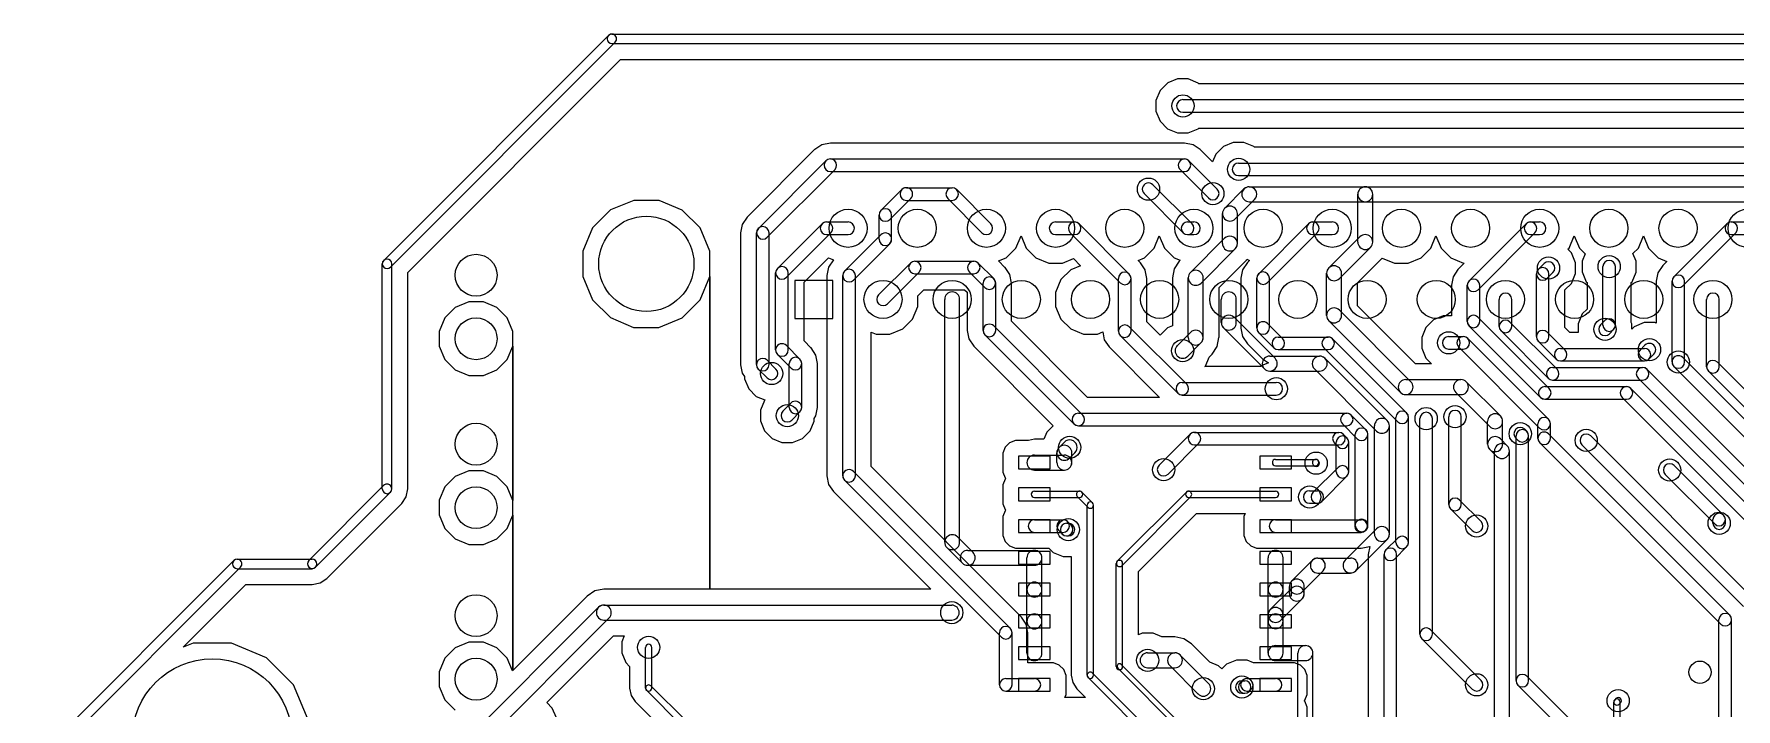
# Model space of a CAD drawing. Extents: x 34571 to 78815, y 19603 to 63847.
# Drawn here: x 34593 to 61416, y 53221 to 63847 of the extents above; entities that cross this region are included whole.
import ezdxf

# ---------------------------------------------------------------- set-up
doc = ezdxf.new("R2010")
doc.units = 0
doc.layers.add('BLACK', color=1, linetype='CONTINUOUS')

msp = doc.modelspace()

# ---------------------------------------------------------------- linework, layer by layer
at = {"layer": 'BLACK'}
for p, q in [((43700, 63847), (69684, 63847)), ((40104, 60283), (43646, 63825)), ((40210, 60177), (43752, 63719)), ((43700, 63697), (69684, 63697)), ((40482, 60095), (43834, 63447)), ((40482, 60095), (43834, 63447)), ((43834, 63447), (69550, 63447)), ((43834, 63447), (69550, 63447)), ((52460, 63077), (52340, 62957)), ((52460, 63077), (52340, 62957)), ((52616, 63141), (52460, 63077)), ((52616, 63141), (52460, 63077)), ((52785, 63141), (52616, 63141)), ((52785, 63141), (52616, 63141)), ((52941, 63076), (52785, 63141)), ((52941, 63076), (52785, 63141)), ((52952, 63065), (52941, 63076)), ((52952, 63065), (52941, 63076)), ((62519, 63065), (52952, 63065)), ((62519, 63065), (52952, 63065)), ((52340, 62957), (52275, 62801)), ((52340, 62957), (52275, 62801)), ((52275, 62801), (52275, 62632)), ((52275, 62801), (52275, 62632)), ((52700, 62815), (62518, 62815)), ((52275, 62632), (52339, 62476)), ((52275, 62632), (52339, 62476)), ((52700, 62617), (62518, 62617)), ((52339, 62476), (52459, 62356)), ((52339, 62476), (52459, 62356)), ((52459, 62356), (52615, 62291)), ((52459, 62356), (52615, 62291)), ((52615, 62291), (52784, 62291)), ((52615, 62291), (52784, 62291)), ((52784, 62291), (52940, 62355)), ((52784, 62291), (52940, 62355)), ((52940, 62355), (52952, 62367)), ((52940, 62355), (52952, 62367)), ((52952, 62367), (62374, 62367)), ((52952, 62367), (62374, 62367)), ((46895, 62027), (45831, 60963)), ((46895, 62027), (45831, 60963)), ((46897, 62029), (46895, 62027)), ((46897, 62029), (46895, 62027)), ((47010, 62104), (46897, 62029)), ((47010, 62104), (46897, 62029)), ((47144, 62131), (47010, 62104)), ((47144, 62131), (47010, 62104)), ((52725, 62131), (47144, 62131)), ((52725, 62131), (47144, 62131)), ((52859, 62104), (52725, 62131)), ((52859, 62104), (52725, 62131)), ((52972, 62029), (52859, 62104)), ((52972, 62029), (52859, 62104)), ((53165, 61836), (52972, 62029)), ((53165, 61836), (52972, 62029)), ((53337, 62078), (53217, 61958)), ((53337, 62078), (53217, 61958)), ((53493, 62142), (53337, 62078)), ((53493, 62142), (53337, 62078)), ((53662, 62142), (53493, 62142)), ((53662, 62142), (53493, 62142)), ((53818, 62077), (53662, 62142)), ((53818, 62077), (53662, 62142)), ((53829, 62066), (53818, 62077)), ((53829, 62066), (53818, 62077)), ((62675, 62066), (53829, 62066)), ((62675, 62066), (53829, 62066)), ((47073, 61851), (46009, 60787)), ((47213, 61711), (46149, 60647)), ((47144, 61881), (52724, 61881)), ((53101, 61266), (52655, 61712)), ((53241, 61406), (52795, 61852)), ((53217, 61958), (53165, 61836)), ((53217, 61958), (53165, 61836)), ((53577, 61816), (62985, 61816)), ((47144, 61683), (52724, 61683)), ((48341, 61427), (49063, 61427)), ((52843, 60859), (52227, 61475)), ((53577, 61618), (62985, 61618)), ((53746, 61443), (55574, 61443)), ((55574, 61443), (62924, 61443)), ((44045, 61229), (43677, 61077)), ((44045, 61229), (43677, 61077)), ((44443, 61229), (44045, 61229)), ((44443, 61229), (44045, 61229)), ((44810, 61076), (44443, 61229)), ((44810, 61076), (44443, 61229)), ((47940, 61068), (48270, 61398)), ((48080, 60928), (48410, 61258)), ((48341, 61229), (49063, 61229)), ((48994, 61258), (49532, 60720)), ((49134, 61398), (49672, 60860)), ((52703, 60719), (52087, 61335)), ((53358, 61104), (53662, 61408)), ((53524, 60938), (53828, 61242)), ((53746, 61207), (55574, 61207)), ((55456, 60573), (55456, 61325)), ((55574, 61207), (62924, 61207)), ((55692, 60573), (55692, 61325)), ((43677, 61077), (43396, 60796)), ((43677, 61077), (43396, 60796)), ((45091, 60795), (44810, 61076)), ((45091, 60795), (44810, 61076)), ((45831, 60963), (45756, 60850)), ((45831, 60963), (45756, 60850)), ((47911, 60617), (47911, 60997)), ((48109, 60617), (48109, 60997)), ((53323, 60550), (53323, 61020)), ((53559, 60550), (53559, 61020)), ((43396, 60796), (43243, 60429)), ((43396, 60796), (43243, 60429)), ((45243, 60427), (45091, 60795)), ((45243, 60427), (45091, 60795)), ((45756, 60850), (45729, 60716)), ((45756, 60850), (45729, 60716)), ((45729, 60716), (45729, 58641)), ((45729, 60716), (45729, 58641)), ((45979, 58642), (45979, 60716)), ((46177, 58642), (46177, 60716)), ((46310, 60157), (47012, 60859)), ((46450, 60017), (47152, 60719)), ((47083, 60888), (47423, 60888)), ((47083, 60690), (47423, 60690)), ((47368, 60114), (47940, 60686)), ((50068, 60478), (50148, 60671)), ((50068, 60478), (50148, 60671)), ((50148, 60671), (50228, 60478)), ((50148, 60671), (50228, 60478)), ((50693, 60888), (50993, 60888)), ((50693, 60690), (50993, 60690)), ((50923, 60719), (51713, 59929)), ((51063, 60859), (51853, 60069)), ((52248, 60478), (52328, 60671)), ((52248, 60478), (52328, 60671)), ((52328, 60671), (52408, 60478)), ((52328, 60671), (52408, 60478)), ((52773, 60888), (52873, 60888)), ((52773, 60690), (52873, 60690)), ((52818, 60093), (53357, 60632)), ((53894, 60074), (54678, 60858)), ((54034, 59934), (54818, 60718)), ((54749, 60888), (55053, 60888)), ((54749, 60690), (55053, 60690)), ((55490, 60656), (54999, 60165)), ((56608, 60478), (56688, 60671)), ((56608, 60478), (56688, 60671)), ((56688, 60671), (56768, 60478)), ((56688, 60671), (56768, 60478)), ((57211, 59962), (58107, 60858)), ((57351, 59822), (58247, 60718)), ((58178, 60888), (58322, 60888)), ((58178, 60690), (58322, 60690)), ((58788, 60478), (58868, 60671)), ((58788, 60478), (58868, 60671)), ((58868, 60671), (58948, 60478)), ((58868, 60671), (58948, 60478)), ((59878, 60478), (59958, 60671)), ((59878, 60478), (59958, 60671)), ((59958, 60671), (60038, 60478)), ((59958, 60671), (60038, 60478)), ((61272, 60859), (60438, 60025)), ((61412, 60719), (60578, 59885)), ((61343, 60888), (61593, 60888)), ((61343, 60690), (61593, 60690)), ((43243, 60429), (43243, 60031)), ((43243, 60429), (43243, 60031)), ((45243, 60029), (45243, 60427)), ((45243, 60029), (45243, 60427)), ((47508, 59974), (48080, 60546)), ((49914, 60324), (50068, 60478)), ((49914, 60324), (50068, 60478)), ((50228, 60478), (50382, 60324)), ((50228, 60478), (50382, 60324)), ((52094, 60324), (52248, 60478)), ((52094, 60324), (52248, 60478)), ((52408, 60478), (52562, 60324)), ((52408, 60478), (52562, 60324)), ((52985, 59926), (53524, 60465)), ((55657, 60489), (55166, 59998)), ((56454, 60324), (56608, 60478)), ((56454, 60324), (56608, 60478)), ((56768, 60478), (56922, 60324)), ((56768, 60478), (56922, 60324)), ((58768, 60458), (58788, 60478)), ((58768, 60458), (58788, 60478)), ((58823, 60403), (58768, 60458)), ((58823, 60403), (58768, 60458)), ((58887, 60247), (58823, 60403)), ((58887, 60247), (58823, 60403)), ((58948, 60478), (59040, 60386)), ((58948, 60478), (59040, 60386)), ((59040, 60386), (58993, 60270)), ((59040, 60386), (58993, 60270)), ((59792, 60393), (59878, 60478)), ((59792, 60393), (59878, 60478)), ((59843, 60269), (59792, 60393)), ((59843, 60269), (59792, 60393)), ((60038, 60478), (60192, 60324)), ((60038, 60478), (60192, 60324)), ((40082, 56685), (40082, 60229)), ((40232, 56685), (40232, 60229)), ((40482, 56685), (40482, 60095)), ((40482, 56685), (40482, 60095)), ((46281, 58874), (46281, 60086)), ((46479, 58874), (46479, 60086)), ((46729, 59941), (47112, 60324)), ((46729, 59941), (47112, 60324)), ((47116, 60178), (47089, 60044)), ((47116, 60178), (47089, 60044)), ((47112, 60324), (47191, 60292)), ((47112, 60324), (47191, 60292)), ((47191, 60291), (47116, 60178)), ((47191, 60291), (47116, 60178)), ((47191, 60292), (47191, 60291)), ((47191, 60292), (47191, 60291)), ((48404, 60240), (47904, 59740)), ((48544, 60100), (48044, 59600)), ((48475, 60270), (49403, 60270)), ((49579, 59856), (49335, 60100)), ((49719, 59996), (49475, 60240)), ((49794, 60275), (49914, 60324)), ((49794, 60275), (49914, 60324)), ((49894, 60174), (49794, 60275)), ((49894, 60174), (49794, 60275)), ((49897, 60172), (49894, 60174)), ((49897, 60172), (49894, 60174)), ((49972, 60059), (49897, 60172)), ((49972, 60059), (49897, 60172)), ((50382, 60324), (50584, 60240)), ((50382, 60324), (50584, 60240)), ((50584, 60240), (50802, 60240)), ((50584, 60240), (50802, 60240)), ((50932, 60134), (50778, 59980)), ((50932, 60134), (50778, 59980)), ((50802, 60240), (50975, 60313)), ((50802, 60240), (50975, 60313)), ((51088, 60200), (50932, 60134)), ((51088, 60200), (50932, 60134)), ((50975, 60313), (51088, 60200)), ((50975, 60313), (51088, 60200)), ((51993, 60283), (52094, 60324)), ((51993, 60283), (52094, 60324)), ((52030, 60246), (51993, 60283)), ((52030, 60246), (51993, 60283)), ((52105, 60133), (52030, 60246)), ((52105, 60133), (52030, 60246)), ((52105, 60132), (52105, 60133)), ((52105, 60132), (52105, 60133)), ((52132, 59999), (52105, 60132)), ((52132, 59999), (52105, 60132)), ((52561, 60150), (52533, 60009)), ((52561, 60150), (52533, 60009)), ((52641, 60269), (52561, 60150)), ((52641, 60269), (52561, 60150)), ((52562, 60324), (52656, 60285)), ((52562, 60324), (52656, 60285)), ((52656, 60285), (52641, 60269)), ((52656, 60285), (52641, 60269)), ((53269, 59857), (53701, 60288)), ((53269, 59857), (53701, 60288)), ((53641, 60137), (53614, 60003)), ((53641, 60137), (53614, 60003)), ((53716, 60250), (53641, 60137)), ((53716, 60250), (53641, 60137)), ((53701, 60289), (53709, 60301)), ((53701, 60289), (53709, 60301)), ((53701, 60288), (53701, 60289)), ((53701, 60288), (53701, 60289)), ((53709, 60301), (53749, 60284)), ((53709, 60301), (53749, 60284)), ((53749, 60284), (53716, 60250)), ((53749, 60284), (53716, 60250)), ((55450, 59929), (55834, 60312)), ((55450, 59929), (55834, 60312)), ((55834, 60313), (55839, 60321)), ((55834, 60313), (55839, 60321)), ((55834, 60312), (55834, 60313)), ((55834, 60312), (55834, 60313)), ((55839, 60321), (56034, 60240)), ((55839, 60321), (56034, 60240)), ((56034, 60240), (56252, 60240)), ((56034, 60240), (56252, 60240)), ((56252, 60240), (56454, 60324)), ((56252, 60240), (56454, 60324)), ((56922, 60324), (57124, 60240)), ((56922, 60324), (57124, 60240)), ((57033, 60138), (56958, 60025)), ((57033, 60138), (56958, 60025)), ((57135, 60240), (57033, 60138)), ((57135, 60240), (57033, 60138)), ((57124, 60240), (57135, 60240)), ((57124, 60240), (57135, 60240)), ((58392, 60233), (58300, 60141)), ((58532, 60093), (58440, 60001)), ((58887, 60078), (58887, 60247)), ((58887, 60078), (58887, 60247)), ((58993, 60270), (58993, 60101)), ((58993, 60270), (58993, 60101)), ((58993, 60101), (59057, 59945)), ((58993, 60101), (59057, 59945)), ((59319, 59265), (59319, 60185)), ((59517, 59265), (59517, 60185)), ((59778, 59944), (59843, 60100)), ((59778, 59944), (59843, 60100)), ((59843, 60100), (59843, 60269)), ((59843, 60100), (59843, 60269)), ((60186, 60088), (60159, 59954)), ((60186, 60088), (60159, 59954)), ((60261, 60201), (60186, 60088)), ((60261, 60201), (60186, 60088)), ((60192, 60324), (60327, 60268)), ((60192, 60324), (60327, 60268)), ((60327, 60268), (60261, 60201)), ((60327, 60268), (60261, 60201)), ((43243, 60031), (43395, 59663)), ((43243, 60031), (43395, 59663)), ((45090, 59662), (45243, 60029)), ((45090, 59662), (45243, 60029)), ((45243, 55106), (45243, 60029)), ((45243, 60029), (45243, 55106)), ((45243, 55106), (45243, 60029)), ((45243, 60029), (45243, 55106)), ((47183, 59969), (46583, 59969)), ((46583, 59969), (46583, 59369)), ((46729, 59018), (46729, 59941)), ((46729, 59018), (46729, 59941)), ((47089, 60044), (47089, 56891)), ((47089, 60044), (47089, 56891)), ((47183, 59369), (47183, 59969)), ((47339, 56892), (47339, 60044)), ((47537, 56892), (47537, 60044)), ((48475, 60072), (49403, 60072)), ((48522, 59725), (48619, 59822)), ((48522, 59725), (48619, 59822)), ((48619, 59822), (49259, 59822)), ((48619, 59822), (49259, 59822)), ((49259, 59822), (49301, 59781)), ((49259, 59822), (49301, 59781)), ((49551, 59181), (49551, 59925)), ((49749, 59181), (49749, 59925)), ((49999, 59926), (49972, 60059)), ((49999, 59926), (49972, 60059)), ((49999, 59925), (49998, 59926)), ((49998, 59926), (49999, 59926)), ((49999, 59925), (49998, 59926)), ((49998, 59926), (49999, 59926)), ((49999, 59326), (49999, 59925)), ((49999, 59326), (49999, 59925)), ((50778, 59980), (50694, 59778)), ((50778, 59980), (50694, 59778)), ((51684, 59169), (51684, 59999)), ((51882, 59169), (51882, 59999)), ((52132, 59314), (52132, 59999)), ((52132, 59314), (52132, 59999)), ((52533, 60009), (52533, 59254)), ((52533, 60009), (52533, 59254)), ((52783, 59067), (52783, 60009)), ((53019, 59067), (53019, 60009)), ((53269, 59067), (53269, 59857)), ((53269, 59067), (53269, 59857)), ((53614, 60003), (53614, 59218)), ((53614, 60003), (53614, 59218)), ((53864, 59219), (53864, 60003)), ((54062, 59219), (54062, 60003)), ((54964, 59417), (54964, 60081)), ((55200, 59417), (55200, 60081)), ((55450, 59570), (55450, 59929)), ((55450, 59570), (55450, 59929)), ((56958, 60025), (56931, 59891)), ((56958, 60025), (56931, 59891)), ((56931, 59891), (56931, 59411)), ((56931, 59891), (56931, 59411)), ((57181, 59321), (57181, 59891)), ((57379, 59321), (57379, 59891)), ((58271, 59083), (58271, 60071)), ((58469, 59083), (58469, 60071)), ((58719, 59819), (58822, 59922)), ((58719, 59819), (58822, 59922)), ((58719, 59227), (58719, 59819)), ((58719, 59227), (58719, 59819)), ((58822, 59922), (58887, 60078)), ((58822, 59922), (58887, 60078)), ((59057, 59945), (59069, 59933)), ((59057, 59945), (59069, 59933)), ((59069, 59933), (59069, 59517)), ((59069, 59933), (59069, 59517)), ((59767, 59933), (59778, 59944)), ((59767, 59933), (59778, 59944)), ((59767, 59308), (59767, 59933)), ((59767, 59308), (59767, 59933)), ((60159, 59954), (60159, 59295)), ((60159, 59954), (60159, 59295)), ((60409, 58684), (60409, 59954)), ((60607, 58684), (60607, 59954)), ((41445, 59630), (41232, 59542)), ((41445, 59630), (41232, 59542)), ((41676, 59630), (41445, 59630)), ((41676, 59630), (41445, 59630)), ((41889, 59541), (41676, 59630)), ((41889, 59541), (41676, 59630)), ((43395, 59663), (43676, 59382)), ((43395, 59663), (43676, 59382)), ((44809, 59381), (45090, 59662)), ((44809, 59381), (45090, 59662)), ((48438, 59358), (48522, 59560)), ((48438, 59358), (48522, 59560)), ((48522, 59560), (48522, 59725)), ((48522, 59560), (48522, 59725)), ((48945, 55847), (48945, 59669)), ((49181, 55847), (49181, 59669)), ((49301, 59781), (49301, 59181)), ((49301, 59781), (49301, 59181)), ((50694, 59778), (50694, 59560)), ((50694, 59778), (50694, 59560)), ((50694, 59560), (50778, 59358)), ((50694, 59560), (50778, 59358)), ((53305, 59305), (53305, 59669)), ((53541, 59305), (53541, 59669)), ((56363, 58656), (55450, 59570)), ((56363, 58656), (55450, 59570)), ((57684, 59243), (57684, 59669)), ((57882, 59243), (57882, 59669)), ((60954, 58609), (60954, 59669)), ((61152, 58609), (61152, 59669)), ((41069, 59379), (40980, 59166)), ((41069, 59379), (40980, 59166)), ((41232, 59542), (41069, 59379)), ((41232, 59542), (41069, 59379)), ((42052, 59378), (41889, 59541)), ((42052, 59378), (41889, 59541)), ((42140, 59165), (42052, 59378)), ((42140, 59165), (42052, 59378)), ((43676, 59382), (44043, 59229)), ((43676, 59382), (44043, 59229)), ((44441, 59229), (44809, 59381)), ((44441, 59229), (44809, 59381)), ((46583, 59369), (47183, 59369)), ((48284, 59204), (48438, 59358)), ((48284, 59204), (48438, 59358)), ((51198, 58127), (49999, 59326)), ((51198, 58127), (49999, 59326)), ((50778, 59358), (50932, 59204)), ((50778, 59358), (50932, 59204)), ((52339, 59107), (52132, 59314)), ((52339, 59107), (52132, 59314)), ((54152, 58742), (53507, 59387)), ((54273, 59049), (54034, 59288)), ((54998, 59334), (56127, 58205)), ((55165, 59501), (56294, 58372)), ((56648, 59347), (56528, 59227)), ((56648, 59347), (56528, 59227)), ((56804, 59411), (56648, 59347)), ((56804, 59411), (56648, 59347)), ((56931, 59411), (56804, 59411)), ((56931, 59411), (56804, 59411)), ((58472, 58268), (57350, 59390)), ((57853, 59313), (58597, 58569)), ((58992, 59440), (58927, 59284)), ((58992, 59440), (58927, 59284)), ((58927, 59284), (58927, 59148)), ((58927, 59284), (58927, 59148)), ((59069, 59517), (58992, 59440)), ((59069, 59517), (58992, 59440)), ((59348, 59335), (59282, 59269)), ((59777, 59283), (59767, 59308)), ((59777, 59283), (59767, 59308)), ((59777, 59203), (59777, 59283)), ((59777, 59203), (59777, 59283)), ((59969, 59303), (59813, 59239)), ((59969, 59303), (59813, 59239)), ((60138, 59303), (59969, 59303)), ((60138, 59303), (59969, 59303)), ((60159, 59295), (60138, 59303)), ((60159, 59295), (60138, 59303)), ((40980, 59166), (40980, 58935)), ((40980, 59166), (40980, 58935)), ((42140, 58934), (42140, 59165)), ((42140, 58934), (42140, 59165)), ((44043, 59229), (44441, 59229)), ((44043, 59229), (44441, 59229)), ((46838, 58908), (46729, 59018)), ((46838, 58908), (46729, 59018)), ((47787, 57036), (47787, 59153)), ((47787, 59153), (47864, 59120)), ((47787, 57036), (47787, 59153)), ((47787, 59153), (47864, 59120)), ((47864, 59120), (48082, 59120)), ((47864, 59120), (48082, 59120)), ((48082, 59120), (48284, 59204)), ((48082, 59120), (48284, 59204)), ((49301, 59181), (49328, 59047)), ((49301, 59181), (49328, 59047)), ((49328, 59047), (49403, 58934)), ((49328, 59047), (49403, 58934)), ((50982, 57709), (49580, 59111)), ((51122, 57849), (49720, 59251)), ((50932, 59204), (51134, 59120)), ((50932, 59204), (51134, 59120)), ((51134, 59120), (51352, 59120)), ((51134, 59120), (51352, 59120)), ((51352, 59120), (51436, 59156)), ((51352, 59120), (51436, 59156)), ((51436, 59156), (51461, 59035)), ((51436, 59156), (51461, 59035)), ((51461, 59035), (51536, 58922)), ((51461, 59035), (51536, 58922)), ((51713, 59099), (52619, 58193)), ((51853, 59239), (52759, 58333)), ((52455, 59222), (52339, 59107)), ((52455, 59222), (52339, 59107)), ((52533, 59254), (52455, 59222)), ((52533, 59254), (52455, 59222)), ((52612, 58945), (52817, 59150)), ((53241, 58926), (53268, 59067)), ((53241, 58926), (53268, 59067)), ((53268, 59067), (53269, 59067)), ((53268, 59067), (53269, 59067)), ((53985, 58575), (53340, 59220)), ((53614, 59218), (53641, 59084)), ((53614, 59218), (53641, 59084)), ((53641, 59084), (53716, 58971)), ((53641, 59084), (53716, 58971)), ((54132, 58908), (53893, 59147)), ((54203, 59077), (54989, 59077)), ((56225, 57882), (55059, 59048)), ((56528, 59227), (56463, 59071)), ((56528, 59227), (56463, 59071)), ((56463, 59071), (56463, 58902)), ((56463, 59071), (56463, 58902)), ((56888, 59085), (57118, 59085)), ((58462, 57782), (57188, 59056)), ((58332, 58128), (57210, 59250)), ((57713, 59173), (58457, 58429)), ((58300, 59012), (58582, 58730)), ((58440, 59152), (58722, 58870)), ((58798, 59148), (58719, 59227)), ((58798, 59148), (58719, 59227)), ((58927, 59148), (58798, 59148)), ((58927, 59148), (58798, 59148)), ((59488, 59195), (59422, 59129)), ((59813, 59239), (59777, 59203)), ((59813, 59239), (59777, 59203)), ((40980, 58935), (41068, 58722)), ((40980, 58935), (41068, 58722)), ((42051, 58721), (42140, 58934)), ((42051, 58721), (42140, 58934)), ((42140, 56505), (42140, 58934)), ((42140, 58934), (42140, 56505)), ((42140, 56505), (42140, 58934)), ((42140, 58934), (42140, 56505)), ((46524, 58589), (46310, 58803)), ((46664, 58729), (46450, 58943)), ((46841, 58906), (46838, 58908)), ((46841, 58906), (46838, 58908)), ((46916, 58793), (46841, 58906)), ((46916, 58793), (46841, 58906)), ((46916, 58792), (46916, 58793)), ((46916, 58792), (46916, 58793)), ((46943, 58659), (46916, 58792)), ((46943, 58659), (46916, 58792)), ((49403, 58934), (50656, 57681)), ((49403, 58934), (50656, 57681)), ((51536, 58922), (52331, 58127)), ((51536, 58922), (52331, 58127)), ((52779, 58778), (52984, 58983)), ((53055, 58620), (53112, 58759)), ((53055, 58620), (53112, 58759)), ((53112, 58759), (53161, 58807)), ((53112, 58759), (53161, 58807)), ((53161, 58807), (53241, 58926)), ((53161, 58807), (53241, 58926)), ((53716, 58971), (53954, 58734)), ((53716, 58971), (53954, 58734)), ((54069, 58776), (54855, 58776)), ((54203, 58879), (54989, 58879)), ((56085, 57742), (54919, 58908)), ((56463, 58902), (56527, 58746)), ((56463, 58902), (56527, 58746)), ((56527, 58746), (56617, 58656)), ((56527, 58746), (56617, 58656)), ((56888, 58887), (57118, 58887)), ((58322, 57642), (57048, 58916)), ((58653, 58898), (59973, 58898)), ((59904, 58870), (59982, 58948)), ((60044, 58730), (60122, 58808)), ((64750, 54581), (60578, 58753)), ((41068, 58722), (41231, 58559)), ((41068, 58722), (41231, 58559)), ((41231, 58559), (41444, 58470)), ((41231, 58559), (41444, 58470)), ((41675, 58470), (41888, 58558)), ((41675, 58470), (41888, 58558)), ((41888, 58558), (42051, 58721)), ((41888, 58558), (42051, 58721)), ((45729, 58641), (45756, 58507)), ((45729, 58641), (45756, 58507)), ((45756, 58507), (45792, 58453)), ((45756, 58507), (45792, 58453)), ((46008, 58571), (46146, 58433)), ((46148, 58711), (46286, 58573)), ((46495, 57969), (46495, 58659)), ((46693, 57969), (46693, 58659)), ((46943, 57968), (46943, 58659)), ((46943, 57968), (46943, 58659)), ((53046, 58611), (53055, 58620)), ((53046, 58611), (53055, 58620)), ((53921, 58611), (53046, 58611)), ((53921, 58611), (53046, 58611)), ((53933, 58623), (53921, 58611)), ((53933, 58623), (53921, 58611)), ((54047, 58671), (53933, 58623)), ((54047, 58671), (53933, 58623)), ((53954, 58734), (53956, 58731)), ((53954, 58734), (53956, 58731)), ((53956, 58731), (54047, 58671)), ((53956, 58731), (54047, 58671)), ((54069, 58540), (54855, 58540)), ((55752, 57595), (54773, 58574)), ((55919, 57762), (54940, 58741)), ((56617, 58656), (56363, 58656)), ((56617, 58656), (56363, 58656)), ((58528, 58597), (59944, 58597)), ((58653, 58700), (59973, 58700)), ((60014, 58568), (64152, 54430)), ((64610, 54441), (60438, 58613)), ((60983, 58539), (66083, 53439)), ((61123, 58679), (66223, 53579)), ((41444, 58470), (41675, 58470)), ((41444, 58470), (41675, 58470)), ((45792, 58453), (45792, 58418)), ((45792, 58453), (45792, 58418)), ((45792, 58418), (45856, 58262)), ((45792, 58418), (45856, 58262)), ((45856, 58262), (45976, 58142)), ((45856, 58262), (45976, 58142)), ((52690, 58361), (54172, 58361)), ((56211, 58406), (57081, 58406)), ((57166, 58371), (57703, 57834)), ((58403, 58296), (59691, 58296)), ((58528, 58399), (59944, 58399)), ((63793, 54235), (59761, 58267)), ((59874, 58428), (64012, 54290)), ((45976, 58142), (46110, 58086)), ((45976, 58142), (46110, 58086)), ((46105, 58080), (46040, 57924)), ((46105, 58080), (46040, 57924)), ((46110, 58086), (46105, 58080)), ((46110, 58086), (46105, 58080)), ((46395, 57910), (46523, 58038)), ((46916, 57835), (46943, 57968)), ((46916, 57835), (46943, 57968)), ((52331, 58127), (51198, 58127)), ((52331, 58127), (51198, 58127)), ((52690, 58163), (54172, 58163)), ((56211, 58170), (57081, 58170)), ((56999, 58204), (57536, 57667)), ((58403, 58098), (59691, 58098)), ((63653, 54095), (59621, 58127)), ((46040, 57924), (46040, 57755)), ((46040, 57924), (46040, 57755)), ((46040, 57755), (46104, 57599)), ((46040, 57755), (46104, 57599)), ((46535, 57770), (46663, 57898)), ((46825, 57598), (46890, 57754)), ((46825, 57598), (46890, 57754)), ((46890, 57796), (46916, 57834)), ((46890, 57796), (46916, 57834)), ((46890, 57795), (46890, 57796)), ((46890, 57795), (46890, 57796)), ((46890, 57754), (46890, 57795)), ((46890, 57754), (46890, 57795)), ((46916, 57834), (46916, 57835)), ((46916, 57834), (46916, 57835)), ((50656, 57681), (50556, 57580)), ((50656, 57681), (50556, 57580)), ((51053, 57877), (55283, 57877)), ((51053, 57679), (55283, 57679)), ((55445, 57476), (55213, 57708)), ((55585, 57616), (55353, 57848)), ((55718, 55976), (55718, 57678)), ((55954, 55976), (55954, 57678)), ((56057, 55843), (56057, 57811)), ((56255, 55843), (56255, 57811)), ((56435, 54397), (56435, 57793)), ((56633, 54397), (56633, 57793)), ((56889, 56440), (56889, 57822)), ((57087, 56440), (57087, 57822)), ((57502, 57390), (57502, 57750)), ((57738, 57390), (57738, 57750)), ((58294, 57481), (58294, 57711)), ((58492, 57481), (58492, 57711)), ((46104, 57599), (46224, 57479)), ((46104, 57599), (46224, 57479)), ((46224, 57479), (46380, 57414)), ((46224, 57479), (46380, 57414)), ((46380, 57414), (46549, 57414)), ((46380, 57414), (46549, 57414)), ((46549, 57414), (46705, 57478)), ((46549, 57414), (46705, 57478)), ((46705, 57478), (46825, 57598)), ((46705, 57478), (46825, 57598)), ((49969, 57411), (49899, 57341)), ((49969, 57411), (49899, 57341)), ((50061, 57449), (49969, 57411)), ((50061, 57449), (49969, 57411)), ((50264, 57449), (50061, 57449)), ((50264, 57449), (50061, 57449)), ((50360, 57468), (50264, 57449)), ((50360, 57468), (50264, 57449)), ((50509, 57468), (50360, 57468)), ((50509, 57468), (50360, 57468)), ((50556, 57580), (50509, 57468)), ((50556, 57580), (50509, 57468)), ((50747, 57338), (50832, 57423)), ((52325, 57059), (52813, 57547)), ((52465, 56919), (52953, 57407)), ((52884, 57576), (55158, 57576)), ((55088, 57407), (55144, 57351)), ((55116, 56954), (55116, 57420)), ((55228, 57547), (55284, 57491)), ((55314, 56954), (55314, 57420)), ((55417, 56109), (55417, 57545)), ((55615, 56109), (55615, 57545)), ((57704, 57473), (57811, 57366)), ((57946, 57484), (57978, 57452)), ((57950, 53667), (57950, 57521)), ((58086, 57624), (58118, 57592)), ((58148, 53667), (58148, 57521)), ((61177, 54557), (58323, 57411)), ((61317, 54697), (58463, 57551)), ((59127, 57520), (61674, 54973)), ((49899, 57341), (49861, 57250)), ((49899, 57341), (49861, 57250)), ((49861, 57250), (49861, 57151)), ((49861, 57250), (49861, 57151)), ((49861, 57151), (49861, 56951)), ((49861, 57151), (49861, 56951)), ((50610, 57200), (50110, 57200)), ((50110, 57200), (50110, 57000)), ((50360, 57218), (50830, 57218)), ((50610, 57000), (50610, 57200)), ((50713, 57100), (50713, 57254)), ((50914, 57171), (50999, 57256)), ((50949, 57100), (50949, 57254)), ((52884, 57378), (55158, 57378)), ((54410, 57200), (53910, 57200)), ((53910, 57200), (53910, 57000)), ((54160, 57150), (54790, 57150)), ((54410, 57000), (54410, 57200)), ((54835, 57125), (54825, 57135)), ((57537, 57306), (57644, 57199)), ((57610, 53028), (57610, 57282)), ((57846, 53028), (57846, 57282)), ((58986, 57379), (61533, 54832)), ((41232, 56882), (41069, 56719)), ((41232, 56882), (41069, 56719)), ((41445, 56970), (41232, 56882)), ((41445, 56970), (41232, 56882)), ((41676, 56970), (41445, 56970)), ((41676, 56970), (41445, 56970)), ((41889, 56881), (41676, 56970)), ((41889, 56881), (41676, 56970)), ((42052, 56718), (41889, 56881)), ((42052, 56718), (41889, 56881)), ((47089, 56891), (47116, 56757)), ((47089, 56891), (47116, 56757)), ((49978, 54491), (47508, 56961)), ((50155, 54668), (47787, 57036)), ((50155, 54668), (47787, 57036)), ((49861, 56951), (49899, 56859)), ((49861, 56951), (49899, 56859)), ((50110, 57000), (50610, 57000)), ((50360, 56982), (50830, 56982)), ((53910, 57000), (54410, 57000)), ((54160, 57050), (54790, 57050)), ((55145, 57024), (54749, 56628)), ((54765, 57055), (54755, 57065)), ((55285, 56884), (54889, 56488)), ((60301, 56913), (61081, 56133)), ((60441, 57053), (61221, 56273)), ((38923, 55558), (40103, 56738)), ((39029, 55452), (40209, 56632)), ((40457, 56561), (40482, 56685)), ((40457, 56561), (40482, 56685)), ((41069, 56719), (40980, 56506)), ((41069, 56719), (40980, 56506)), ((42140, 56505), (42052, 56718)), ((42140, 56505), (42052, 56718)), ((47116, 56757), (47191, 56644)), ((47116, 56757), (47191, 56644)), ((47191, 56644), (48729, 55106)), ((47191, 56644), (48729, 55106)), ((49838, 54351), (47368, 56821)), ((49899, 56841), (49861, 56750)), ((49899, 56841), (49861, 56750)), ((49861, 56750), (49861, 56651)), ((49861, 56750), (49861, 56651)), ((49861, 56651), (49861, 56451)), ((49861, 56651), (49861, 56451)), ((49899, 56859), (49908, 56850)), ((49899, 56859), (49908, 56850)), ((49908, 56850), (49899, 56841)), ((49908, 56850), (49899, 56841)), ((50610, 56700), (50110, 56700)), ((50110, 56700), (50110, 56500)), ((50360, 56650), (51070, 56650)), ((50610, 56500), (50610, 56700)), ((51275, 56466), (51106, 56635)), ((51665, 55546), (52754, 56635)), ((52790, 56650), (54160, 56650)), ((54410, 56700), (53910, 56700)), ((53910, 56700), (53910, 56500)), ((54410, 56500), (54410, 56700)), ((54697, 56657), (54819, 56657)), ((39206, 55274), (40387, 56455)), ((39206, 55274), (40387, 56455)), ((40387, 56455), (40457, 56560)), ((40387, 56455), (40457, 56560)), ((40457, 56560), (40457, 56561)), ((40457, 56560), (40457, 56561)), ((40980, 56506), (40980, 56275)), ((40980, 56506), (40980, 56275)), ((42140, 56274), (42140, 56505)), ((42140, 56274), (42140, 56505)), ((49861, 56451), (49899, 56359)), ((49861, 56451), (49899, 56359)), ((49899, 56341), (49861, 56250)), ((49899, 56341), (49861, 56250)), ((49899, 56359), (49908, 56350)), ((49899, 56359), (49908, 56350)), ((49908, 56350), (49899, 56341)), ((49908, 56350), (49899, 56341)), ((50110, 56500), (50610, 56500)), ((50360, 56550), (51070, 56550)), ((51204, 56395), (51035, 56564)), ((51190, 53750), (51190, 56430)), ((51290, 53750), (51290, 56430)), ((51736, 55475), (52825, 56564)), ((52790, 56550), (54160, 56550)), ((53910, 56500), (54410, 56500)), ((54697, 56459), (54819, 56459)), ((56918, 56370), (57258, 56030)), ((57058, 56510), (57398, 56170)), ((40980, 56275), (41068, 56062)), ((40980, 56275), (41068, 56062)), ((41068, 56062), (41231, 55899)), ((41068, 56062), (41231, 55899)), ((41888, 55898), (42051, 56061)), ((41888, 55898), (42051, 56061)), ((42051, 56061), (42140, 56274)), ((42051, 56061), (42140, 56274)), ((42140, 53825), (42140, 56274)), ((42140, 56274), (42140, 53825)), ((42140, 53825), (42140, 56274)), ((42140, 56274), (42140, 53825)), ((49861, 56250), (49861, 56151)), ((49861, 56250), (49861, 56151)), ((49861, 56151), (49861, 55951)), ((49861, 56151), (49861, 55951)), ((50610, 56200), (50110, 56200)), ((50110, 56200), (50110, 56000)), ((50360, 56199), (50812, 56199)), ((50610, 56000), (50610, 56200)), ((50867, 56144), (50895, 56144)), ((50936, 56116), (50882, 56170)), ((52000, 55386), (52914, 56300)), ((52000, 55386), (52914, 56300)), ((52914, 56300), (53681, 56300)), ((52914, 56300), (53681, 56300)), ((53681, 56300), (53661, 56250)), ((53681, 56300), (53661, 56250)), ((53661, 56250), (53661, 56151)), ((53661, 56250), (53661, 56151)), ((53661, 56151), (53661, 55951)), ((53661, 56151), (53661, 55951)), ((54410, 56200), (53910, 56200)), ((53910, 56200), (53910, 56000)), ((54160, 56199), (55508, 56199)), ((54410, 56000), (54410, 56200)), ((55438, 56170), (55446, 56178)), ((61053, 56146), (61053, 56202)), ((61251, 56146), (61251, 56202)), ((41231, 55899), (41444, 55810)), ((41231, 55899), (41444, 55810)), ((41444, 55810), (41675, 55810)), ((41444, 55810), (41675, 55810)), ((41675, 55810), (41888, 55898)), ((41675, 55810), (41888, 55898)), ((49147, 55929), (49392, 55684)), ((49861, 55951), (49899, 55859)), ((49861, 55951), (49899, 55859)), ((49899, 55859), (49969, 55789)), ((49899, 55859), (49969, 55789)), ((50110, 56000), (50610, 56000)), ((50360, 56001), (50812, 56001)), ((50796, 55976), (50742, 56030)), ((50867, 55946), (50895, 55946)), ((53661, 55951), (53699, 55859)), ((53661, 55951), (53699, 55859)), ((53699, 55859), (53769, 55789)), ((53699, 55859), (53769, 55789)), ((53910, 56000), (54410, 56000)), ((54160, 56001), (55508, 56001)), ((55257, 55563), (55752, 56058)), ((55424, 55396), (55919, 55891)), ((55578, 56030), (55586, 56038)), ((55899, 55725), (56085, 55911)), ((34593, 52409), (37741, 55557)), ((37795, 55579), (38975, 55579)), ((48980, 55762), (49225, 55517)), ((49309, 55718), (50359, 55718)), ((49969, 55789), (50060, 55751)), ((49969, 55789), (50060, 55751)), ((50060, 55751), (50159, 55751)), ((50060, 55751), (50159, 55751)), ((50610, 55700), (50110, 55700)), ((50110, 55700), (50110, 55500)), ((50159, 55751), (50360, 55751)), ((50159, 55751), (50360, 55751)), ((50242, 55100), (50242, 55600)), ((50360, 55751), (50588, 55751)), ((50360, 55751), (50588, 55751)), ((50478, 55100), (50478, 55600)), ((50588, 55751), (50654, 55685)), ((50588, 55751), (50654, 55685)), ((50610, 55500), (50610, 55700)), ((50654, 55685), (50810, 55620)), ((50654, 55685), (50810, 55620)), ((50810, 55620), (50940, 55620)), ((50810, 55620), (50940, 55620)), ((50940, 55620), (50940, 53750)), ((50940, 55620), (50940, 53750)), ((53769, 55789), (53860, 55751)), ((53769, 55789), (53860, 55751)), ((53860, 55751), (53959, 55751)), ((53860, 55751), (53959, 55751)), ((54410, 55700), (53910, 55700)), ((53910, 55700), (53910, 55500)), ((53959, 55751), (54160, 55751)), ((53959, 55751), (54160, 55751)), ((54042, 55100), (54042, 55600)), ((54160, 55751), (54459, 55751)), ((54160, 55751), (54459, 55751)), ((54278, 55100), (54278, 55600)), ((54410, 55500), (54410, 55700)), ((54412, 55231), (54743, 55562)), ((54459, 55751), (55508, 55751)), ((54459, 55751), (55508, 55751)), ((54827, 55597), (55339, 55597)), ((55508, 55751), (55641, 55778)), ((55508, 55751), (55641, 55778)), ((55644, 55780), (55619, 55654)), ((55644, 55780), (55619, 55654)), ((55619, 55654), (55619, 51960)), ((55619, 55654), (55619, 51960)), ((55641, 55778), (55642, 55778)), ((55641, 55778), (55642, 55778)), ((55642, 55778), (55644, 55780)), ((55642, 55778), (55644, 55780)), ((55869, 51960), (55869, 55654)), ((56039, 55585), (56225, 55771)), ((56067, 51960), (56067, 55654)), ((34699, 52303), (37847, 55451)), ((37795, 55429), (38975, 55429)), ((39100, 55204), (39206, 55274)), ((39100, 55204), (39206, 55274)), ((49309, 55482), (50359, 55482)), ((50110, 55500), (50610, 55500)), ((51650, 53890), (51650, 55510)), ((51750, 53890), (51750, 55510)), ((52000, 54388), (52000, 55386)), ((52000, 54388), (52000, 55386)), ((53910, 55500), (54410, 55500)), ((54579, 55064), (54910, 55395)), ((54827, 55361), (55339, 55361)), ((36944, 54194), (37930, 55179)), ((36944, 54194), (37930, 55179)), ((37930, 55179), (38976, 55179)), ((37930, 55179), (38976, 55179)), ((38976, 55179), (39100, 55204)), ((38976, 55179), (39100, 55204)), ((43313, 54998), (42140, 53825)), ((43313, 54998), (42140, 53825)), ((43433, 55078), (43313, 54998)), ((43433, 55078), (43313, 54998)), ((43574, 55106), (43433, 55078)), ((43574, 55106), (43433, 55078)), ((45243, 55106), (43574, 55106)), ((45243, 55106), (43574, 55106)), ((48729, 55106), (45243, 55106)), ((48729, 55106), (45243, 55106)), ((50610, 55200), (50110, 55200)), ((50110, 55200), (50110, 55000)), ((50110, 55000), (50610, 55000)), ((50242, 54600), (50242, 55100)), ((50478, 54600), (50478, 55100)), ((50610, 55000), (50610, 55200)), ((54410, 55200), (53910, 55200)), ((53910, 55200), (53910, 55000)), ((53910, 55000), (54410, 55000)), ((54042, 54702), (54042, 55100)), ((54077, 54786), (54410, 55119)), ((54278, 54702), (54278, 55100)), ((54377, 55037), (54377, 55147)), ((54410, 55000), (54410, 55200)), ((54613, 55037), (54613, 55147)), ((43490, 54822), (39749, 51081)), ((43574, 54856), (49056, 54856)), ((54244, 54619), (54577, 54952)), ((43657, 54655), (39916, 50914)), ((43574, 54620), (49056, 54620)), ((50610, 54700), (50110, 54700)), ((50110, 54700), (50110, 54500)), ((50110, 54500), (50610, 54500)), ((50230, 54555), (50155, 54668)), ((50230, 54555), (50155, 54668)), ((50230, 54554), (50230, 54555)), ((50230, 54554), (50230, 54555)), ((50257, 54421), (50230, 54554)), ((50257, 54421), (50230, 54554)), ((50242, 54100), (50242, 54600)), ((50478, 54100), (50478, 54600)), ((50610, 54500), (50610, 54700)), ((54410, 54700), (53910, 54700)), ((53910, 54700), (53910, 54500)), ((53910, 54500), (54410, 54500)), ((54042, 54601), (54042, 54701)), ((54042, 54100), (54042, 54600)), ((54278, 54601), (54278, 54701)), ((54278, 54100), (54278, 54600)), ((54410, 54500), (54410, 54700)), ((57400, 53671), (56604, 54467)), ((61148, 52535), (61148, 54627)), ((61346, 52535), (61346, 54627)), ((37103, 54259), (36944, 54194)), ((37103, 54259), (36944, 54194)), ((37704, 54258), (37103, 54259)), ((37704, 54258), (37103, 54259)), ((38258, 54028), (37704, 54258)), ((38258, 54028), (37704, 54258)), ((41445, 54270), (41232, 54182)), ((41445, 54270), (41232, 54182)), ((41676, 54270), (41445, 54270)), ((41676, 54270), (41445, 54270)), ((41889, 54181), (41676, 54270)), ((41889, 54181), (41676, 54270)), ((42676, 53320), (43726, 54370)), ((42676, 53320), (43726, 54370)), ((43726, 54370), (43894, 54370)), ((43726, 54370), (43894, 54370)), ((43894, 54370), (43855, 54275)), ((43894, 54370), (43855, 54275)), ((43855, 54275), (43855, 54106)), ((43855, 54275), (43855, 54106)), ((44230, 53550), (44230, 54190)), ((44330, 53550), (44330, 54190)), ((49809, 53601), (49809, 54421)), ((50007, 53601), (50007, 54421)), ((50610, 54200), (50110, 54200)), ((50110, 54200), (50110, 54000)), ((50257, 53949), (50257, 54421)), ((50257, 53949), (50257, 54421)), ((50610, 54000), (50610, 54200)), ((52060, 54412), (52000, 54388)), ((52060, 54412), (52000, 54388)), ((52229, 54412), (52060, 54412)), ((52229, 54412), (52060, 54412)), ((52365, 54355), (52229, 54412)), ((52365, 54355), (52229, 54412)), ((52574, 54355), (52365, 54355)), ((52574, 54355), (52365, 54355)), ((52715, 54327), (52574, 54355)), ((52715, 54327), (52574, 54355)), ((52834, 54247), (52715, 54327)), ((52834, 54247), (52715, 54327)), ((53125, 53957), (52834, 54247)), ((53125, 53957), (52834, 54247)), ((54410, 54200), (53910, 54200)), ((53910, 54200), (53910, 54000)), ((54160, 54218), (54630, 54218)), ((54410, 54000), (54410, 54200)), ((57260, 53531), (56464, 54327)), ((38683, 53603), (38258, 54028)), ((38683, 53603), (38258, 54028)), ((41069, 54019), (40980, 53806)), ((41069, 54019), (40980, 53806)), ((41232, 54182), (41069, 54019)), ((41232, 54182), (41069, 54019)), ((42052, 54018), (41889, 54181)), ((42052, 54018), (41889, 54181)), ((42134, 53819), (42052, 54018)), ((42134, 53819), (42052, 54018)), ((43855, 54106), (43919, 53950)), ((43855, 54106), (43919, 53950)), ((43919, 53950), (43980, 53889)), ((43919, 53950), (43980, 53889)), ((50110, 54000), (50610, 54000)), ((50360, 53949), (50257, 53949)), ((50360, 53949), (50257, 53949)), ((50561, 53949), (50360, 53949)), ((50561, 53949), (50360, 53949)), ((50660, 53949), (50561, 53949)), ((50660, 53949), (50561, 53949)), ((50751, 53911), (50660, 53949)), ((50751, 53911), (50660, 53949)), ((52702, 52944), (51728, 53918)), ((52144, 54105), (52574, 54105)), ((53105, 53623), (52658, 54070)), ((53263, 53899), (53125, 53957)), ((53263, 53899), (53125, 53957)), ((53389, 53927), (53312, 53850)), ((53389, 53927), (53312, 53850)), ((53545, 53991), (53389, 53927)), ((53545, 53991), (53389, 53927)), ((53714, 53991), (53545, 53991)), ((53714, 53991), (53545, 53991)), ((53814, 53949), (53714, 53991)), ((53814, 53949), (53714, 53991)), ((53861, 53949), (53814, 53949)), ((53861, 53949), (53814, 53949)), ((54160, 53949), (53861, 53949)), ((54160, 53949), (53861, 53949)), ((53910, 54000), (54410, 54000)), ((54160, 53982), (54630, 53982)), ((54361, 53949), (54160, 53949)), ((54361, 53949), (54160, 53949)), ((54460, 53949), (54361, 53949)), ((54460, 53949), (54361, 53949)), ((54551, 53911), (54460, 53949)), ((54551, 53911), (54460, 53949)), ((54513, 52204), (54513, 54100)), ((54749, 52204), (54749, 54100)), ((40980, 53806), (40980, 53575)), ((40980, 53806), (40980, 53575)), ((42140, 53825), (42134, 53819)), ((42140, 53825), (42134, 53819)), ((43980, 53889), (43980, 53550)), ((43980, 53889), (43980, 53550)), ((49908, 53699), (50360, 53699)), ((50610, 53700), (50110, 53700)), ((50110, 53700), (50110, 53500)), ((50610, 53500), (50610, 53700)), ((50821, 53841), (50751, 53911)), ((50821, 53841), (50751, 53911)), ((50859, 53749), (50821, 53841)), ((50859, 53749), (50821, 53841)), ((50859, 53549), (50859, 53749)), ((50859, 53549), (50859, 53749)), ((50940, 53750), (50963, 53635)), ((50940, 53750), (50963, 53635)), ((52424, 52495), (51205, 53714)), ((52495, 52566), (51276, 53785)), ((52646, 52888), (51672, 53862)), ((52144, 53869), (52574, 53869)), ((52938, 53456), (52491, 53903)), ((53312, 53850), (53263, 53899)), ((53312, 53850), (53263, 53899)), ((53604, 53636), (53638, 53670)), ((53629, 53665), (53673, 53665)), ((53708, 53699), (54160, 53699)), ((54410, 53700), (53910, 53700)), ((53910, 53700), (53910, 53500)), ((54410, 53500), (54410, 53700)), ((54621, 53841), (54551, 53911)), ((54621, 53841), (54551, 53911)), ((54659, 53749), (54621, 53841)), ((54659, 53749), (54621, 53841)), ((54659, 53549), (54659, 53749)), ((54659, 53549), (54659, 53749)), ((58119, 53736), (59095, 52760)), ((38912, 53048), (38683, 53603)), ((38912, 53048), (38683, 53603)), ((40980, 53575), (41068, 53362)), ((40980, 53575), (41068, 53362)), ((43980, 53550), (44003, 53435)), ((43980, 53550), (44003, 53435)), ((44003, 53435), (44068, 53338)), ((44003, 53435), (44068, 53338)), ((44804, 52955), (44245, 53514)), ((44875, 53026), (44316, 53585)), ((49908, 53501), (50360, 53501)), ((50110, 53500), (50610, 53500)), ((50838, 53400), (50859, 53450)), ((50838, 53400), (50859, 53450)), ((51166, 53400), (50838, 53400)), ((51166, 53400), (50838, 53400)), ((50859, 53450), (50859, 53549)), ((50859, 53450), (50859, 53549)), ((50963, 53635), (51028, 53538)), ((50963, 53635), (51028, 53538)), ((51028, 53538), (51166, 53400)), ((51028, 53538), (51166, 53400)), ((53629, 53467), (53673, 53467)), ((53708, 53501), (54160, 53501)), ((53744, 53496), (53778, 53530)), ((53910, 53500), (54410, 53500)), ((54621, 53359), (54659, 53450)), ((54621, 53359), (54659, 53450)), ((54659, 53450), (54659, 53549)), ((54659, 53450), (54659, 53549)), ((57979, 53596), (58955, 52620)), ((59525, 53385), (59505, 53365)), ((41068, 53362), (41231, 53199)), ((41068, 53362), (41231, 53199)), ((42761, 53235), (42676, 53320)), ((42761, 53235), (42676, 53320)), ((42825, 53079), (42761, 53235)), ((42825, 53079), (42761, 53235)), ((44068, 53338), (44415, 52991)), ((44068, 53338), (44415, 52991)), ((54612, 53350), (54621, 53359)), ((54612, 53350), (54621, 53359)), ((54621, 53341), (54612, 53350)), ((54621, 53341), (54612, 53350)), ((54659, 53249), (54621, 53341)), ((54659, 53249), (54621, 53341)), ((54659, 53049), (54659, 53249)), ((54659, 53049), (54659, 53249)), ((59490, 52610), (59490, 53330)), ((59595, 53315), (59575, 53295)), ((59590, 52610), (59590, 53330))]:
    msp.add_line(p, q, dxfattribs=at)
for centre, radius in [((52700, 62716), 175), ((53577, 61717), 175), ((52157, 61405), 175), ((53172, 61335), 175), ((44243, 60229), 750), ((47423, 60789), 300), ((48513, 60789), 300), ((49603, 60789), 300), ((50693, 60789), 300), ((51783, 60789), 300), ((52873, 60789), 300), ((53963, 60789), 300), ((55053, 60789), 300), ((56143, 60789), 300), ((57233, 60789), 300), ((58323, 60789), 300), ((59413, 60789), 300), ((60503, 60789), 300), ((61593, 60789), 300), ((41560, 60050), 330), ((59418, 60185), 175), ((58462, 60163), 175), ((47973, 59669), 300), ((49063, 59669), 300), ((50153, 59669), 300), ((51243, 59669), 300), ((52333, 59669), 300), ((53423, 59669), 300), ((54513, 59669), 300), ((55603, 59669), 300), ((56693, 59669), 300), ((57783, 59669), 300), ((58873, 59669), 300), ((59963, 59669), 300), ((61053, 59669), 300), ((41560, 59050), 330), ((59352, 59199), 175), ((52695, 58861), 175), ((56888, 58986), 175), ((60053, 58878), 175), ((60508, 58683), 175), ((46217, 58502), 175), ((54173, 58262), 175), ((46465, 57839), 175), ((56534, 57793), 175), ((56988, 57822), 175), ((41560, 57390), 330), ((58016, 57554), 175), ((50916, 57339), 175), ((59056, 57450), 175), ((52395, 56988), 175), ((54800, 57090), 175), ((60371, 56983), 175), ((41560, 56390), 330), ((54697, 56558), 175), ((50895, 56045), 175), ((57328, 56100), 175), ((61152, 56145), 175), ((41560, 54690), 330), ((49057, 54738), 175), ((44280, 54190), 175), ((37402, 52749), 1260), ((41560, 53690), 330), ((52144, 53987), 175), ((60848, 53799), 175), ((53022, 53539), 175), ((53629, 53566), 175), ((57331, 53600), 175), ((59560, 53350), 175)]:
    msp.add_circle(centre, radius, dxfattribs=at)
for centre, radius, start, end in [((43700, 63772), 75, 90, 270), ((43699, 63772), 75, 315, 495), ((52700, 62716), 99, 90, 270), ((47144, 61782), 99, 90, 270), ((47143, 61781), 99, -45, 135), ((52725, 61782), 99, 405, 585), ((52724, 61782), 99, 270, 450), ((53577, 61717), 99, 90, 270), ((48341, 61328), 99, 90, 270), ((48340, 61328), 99, 315, 495), ((49064, 61328), 99, 45, 225), ((49063, 61328), 99, 270, 450), ((52157, 61405), 99, 405, 585), ((53746, 61325), 118, 90, 270), ((53745, 61325), 118, 315, 495), ((55574, 61325), 118, 360, 540), ((55574, 61325), 118, 90, 270), ((55574, 61325), 118, 270, 450), ((53171, 61336), 99, 225, 405), ((48010, 60997), 99, 360, 540), ((48010, 60998), 99, 135, 315), ((53441, 61020), 118, 360, 540), ((53441, 61021), 118, 135, 315), ((46078, 60716), 99, 360, 540), ((46079, 60717), 99, 135, 315), ((47083, 60789), 99, 90, 270), ((47082, 60789), 99, 315, 495), ((47423, 60789), 99, 270, 450), ((48010, 60616), 99, 315, 495), ((49602, 60790), 99, 225, 405), ((50693, 60789), 99, 90, 270), ((50993, 60789), 99, 45, 225), ((50993, 60789), 99, 270, 450), ((52773, 60789), 99, 90, 270), ((52773, 60789), 99, 225, 405), ((52873, 60789), 99, 270, 450), ((53440, 60548), 118, 315, 495), ((54749, 60789), 99, 90, 270), ((54748, 60788), 99, 315, 495), ((55053, 60789), 99, 270, 450), ((55573, 60572), 118, -45, 135), ((58178, 60789), 99, 90, 270), ((58177, 60788), 99, 315, 495), ((58322, 60789), 99, 270, 450), ((61343, 60789), 99, 90, 270), ((61342, 60789), 99, -45, 135), ((48010, 60617), 99, 180, 360), ((53441, 60550), 118, 180, 360), ((55574, 60573), 118, 180, 360), ((40157, 60229), 75, 360, 540), ((40157, 60230), 75, 135, 315), ((46380, 60086), 99, 360, 540), ((46380, 60087), 99, 135, 315), ((47438, 60044), 99, 360, 540), ((47438, 60044), 99, 135, 315), ((48475, 60171), 99, 90, 270), ((48474, 60170), 99, -45, 135), ((49405, 60170), 99, 405, 585), ((49403, 60171), 99, 270, 450), ((51783, 59999), 99, 360, 540), ((52901, 60009), 118, 360, 540), ((52902, 60010), 118, 135, 315), ((53963, 60003), 99, 360, 540), ((55082, 60081), 118, 360, 540), ((55083, 60082), 118, 135, 315), ((58370, 60071), 99, 360, 540), ((58370, 60071), 99, 135, 315), ((58462, 60163), 99, -45, 135), ((59418, 60185), 99, 360, 540), ((49650, 59925), 99, 360, 540), ((49649, 59926), 99, 225, 405), ((51783, 59999), 99, 225, 405), ((53964, 60004), 99, 135, 315), ((57280, 59891), 99, 360, 540), ((57281, 59892), 99, 135, 315), ((60508, 59954), 99, 360, 540), ((60508, 59955), 99, 135, 315), ((47974, 59670), 99, 135, 315), ((49063, 59669), 118, 360, 540), ((53423, 59669), 118, 360, 540), ((57783, 59669), 99, 360, 540), ((61053, 59669), 99, 360, 540), ((49650, 59181), 99, 405, 585), ((53423, 59305), 118, 180, 360), ((53424, 59303), 118, 405, 585), ((53963, 59218), 99, 405, 585), ((55082, 59417), 118, 45, 225), ((55082, 59417), 118, 180, 360), ((57280, 59320), 99, 405, 585), ((57280, 59321), 99, 180, 360), ((57783, 59243), 99, 45, 225), ((59418, 59265), 99, -45, 135), ((49650, 59181), 99, 180, 360), ((51783, 59169), 99, 45, 225), ((51783, 59169), 99, 180, 360), ((52901, 59067), 118, 180, 360), ((52901, 59067), 118, 315, 495), ((53963, 59219), 99, 180, 360), ((54203, 58978), 99, 90, 270), ((54203, 58978), 99, 225, 405), ((54989, 58978), 99, 405, 585), ((54989, 58978), 99, 270, 450), ((56888, 58986), 99, 90, 270), ((57118, 58986), 99, 405, 585), ((57118, 58986), 99, 270, 450), ((57783, 59243), 99, 180, 360), ((58370, 59082), 99, 45, 225), ((58370, 59083), 99, 180, 360), ((59352, 59199), 99, 135, 315), ((59418, 59265), 99, 180, 360), ((46380, 58873), 99, 405, 585), ((46380, 58874), 99, 180, 360), ((46594, 58659), 99, 360, 540), ((52695, 58861), 118, 135, 315), ((54069, 58658), 118, 90, 270), ((54068, 58659), 118, 225, 405), ((54857, 58657), 118, 405, 585), ((54855, 58658), 118, 270, 450), ((58653, 58799), 99, 90, 270), ((58652, 58800), 99, 225, 405), ((59974, 58800), 99, 135, 315), ((59973, 58799), 99, 270, 450), ((60052, 58878), 99, 315, 495), ((60508, 58683), 99, 405, 585), ((46078, 58641), 99, 45, 225), ((46078, 58642), 99, 180, 360), ((46216, 58503), 99, 225, 405), ((46594, 58659), 99, 225, 405), ((58528, 58498), 99, 90, 270), ((58527, 58499), 99, 225, 405), ((59944, 58498), 99, 45, 225), ((59944, 58498), 99, 270, 450), ((60508, 58684), 99, 180, 360), ((61053, 58609), 99, 45, 225), ((61053, 58609), 99, 180, 360), ((52690, 58262), 99, 90, 270), ((52689, 58263), 99, 225, 405), ((54172, 58262), 99, 270, 450), ((56211, 58288), 118, 90, 270), ((56210, 58289), 118, 225, 405), ((57082, 58288), 118, 45, 225), ((57081, 58288), 118, 270, 450), ((58403, 58197), 99, 90, 270), ((58402, 58198), 99, 225, 405), ((59691, 58197), 99, 405, 585), ((59691, 58197), 99, 270, 450), ((46594, 57969), 99, 180, 360), ((46593, 57968), 99, 315, 495), ((46465, 57840), 99, 135, 315), ((51053, 57778), 99, 90, 270), ((51052, 57779), 99, 225, 405), ((55283, 57778), 99, 405, 585), ((55283, 57778), 99, 270, 450), ((55836, 57678), 118, 360, 540), ((55835, 57679), 118, 225, 405), ((56156, 57811), 99, 360, 540), ((56155, 57812), 99, 225, 405), ((56534, 57793), 99, 360, 540), ((56988, 57822), 99, 360, 540), ((57620, 57750), 118, 360, 540), ((57620, 57750), 118, 225, 405), ((58393, 57711), 99, 360, 540), ((58392, 57712), 99, 225, 405), ((50915, 57339), 118, 315, 495), ((52884, 57477), 99, 90, 270), ((52883, 57477), 99, 315, 495), ((55158, 57477), 99, 45, 225), ((55215, 57420), 99, 360, 540), ((55214, 57421), 99, 225, 405), ((55158, 57477), 99, 270, 450), ((55516, 57545), 99, 360, 540), ((55515, 57546), 99, 225, 405), ((57620, 57390), 118, 45, 225), ((58016, 57554), 99, 45, 225), ((58049, 57521), 99, 360, 540), ((58048, 57522), 99, 225, 405), ((58393, 57481), 99, 405, 585), ((58393, 57481), 99, 180, 360), ((59057, 57449), 99, 45, 225), ((50360, 57100), 118, 90, 270), ((50831, 57254), 118, 360, 540), ((50831, 57255), 118, 135, 315), ((50830, 57100), 118, 270, 450), ((54160, 57100), 50, 90, 270), ((54790, 57100), 50, 405, 585), ((54790, 57100), 50, 270, 450), ((57620, 57390), 118, 180, 360), ((57728, 57282), 118, 360, 540), ((57728, 57282), 118, 225, 405), ((47438, 56891), 99, 405, 585), ((47438, 56892), 99, 180, 360), ((50831, 57100), 118, 180, 360), ((52395, 56989), 99, 135, 315), ((54800, 57090), 50, 225, 405), ((55215, 56954), 99, 180, 360), ((55215, 56954), 99, -45, 135), ((60371, 56983), 99, 45, 225), ((40157, 56685), 75, 180, 360), ((40156, 56685), 75, 315, 495), ((50360, 56600), 50, 90, 270), ((51070, 56600), 50, 405, 585), ((51070, 56600), 50, 270, 450), ((52790, 56600), 50, 90, 270), ((52789, 56599), 50, 315, 495), ((54160, 56600), 50, 270, 450), ((54697, 56558), 99, 90, 270), ((54819, 56558), 99, 135, 315), ((54819, 56558), 99, 270, 450), ((51240, 56430), 50, 360, 540), ((51240, 56430), 50, 225, 405), ((56988, 56440), 99, 45, 225), ((56988, 56440), 99, 180, 360), ((50360, 56100), 99, 90, 270), ((50812, 56100), 99, 405, 585), ((50867, 56045), 99, 90, 270), ((50866, 56046), 99, 225, 405), ((50812, 56100), 99, 270, 450), ((50895, 56045), 99, 270, 450), ((54160, 56100), 99, 90, 270), ((55508, 56100), 99, 135, 315), ((55516, 56109), 99, 180, 360), ((55516, 56108), 99, 315, 495), ((55508, 56100), 99, 270, 450), ((55835, 55974), 118, 315, 495), ((57328, 56100), 99, 225, 405), ((61152, 56202), 99, 360, 540), ((61152, 56146), 99, 180, 360), ((61151, 56203), 99, 225, 405), ((49063, 55847), 118, 180, 360), ((49064, 55845), 118, 45, 225), ((55836, 55976), 118, 180, 360), ((56156, 55843), 99, 180, 360), ((56155, 55841), 99, 315, 495), ((37795, 55504), 75, 90, 270), ((37794, 55504), 75, 315, 495), ((38976, 55505), 75, 135, 315), ((38975, 55504), 75, 270, 450), ((49309, 55600), 118, 90, 270), ((49308, 55601), 118, 225, 405), ((50360, 55600), 118, 360, 540), ((50359, 55600), 118, 270, 450), ((51700, 55510), 50, 360, 540), ((51701, 55511), 50, 135, 315), ((54160, 55600), 118, 360, 540), ((54827, 55479), 118, 90, 270), ((54826, 55478), 118, 315, 495), ((55341, 55480), 118, 135, 315), ((55339, 55479), 118, 270, 450), ((55968, 55654), 99, 360, 540), ((55969, 55655), 99, 135, 315), ((54495, 55147), 118, 360, 540), ((50360, 55100), 118, 360, 540), ((50360, 55100), 118, 180, 360), ((54160, 55100), 118, 360, 540), ((54160, 55100), 118, 180, 360), ((54495, 55037), 118, 180, 360), ((54496, 55148), 118, 135, 315), ((54494, 55036), 118, 315, 495), ((43574, 54738), 118, 90, 270), ((43573, 54738), 118, -45, 135), ((49056, 54738), 118, 270, 450), ((54160, 54701), 118, 360, 540), ((54160, 54702), 118, 135, 315), ((61247, 54627), 99, 360, 540), ((49908, 54421), 99, 360, 540), ((49908, 54421), 99, 225, 405), ((50360, 54600), 118, 360, 540), ((50360, 54600), 118, 180, 360), ((54160, 54600), 118, 360, 540), ((54160, 54702), 118, 180, 360), ((54160, 54601), 118, 180, 360), ((56534, 54397), 99, 405, 585), ((61247, 54627), 99, 225, 405), ((44280, 54190), 50, 360, 540), ((54160, 54100), 118, 90, 270), ((54631, 54100), 118, 360, 540), ((54630, 54100), 118, 270, 450), ((56534, 54397), 99, 180, 360), ((50360, 54100), 118, 180, 360), ((51700, 53890), 40, 405, 585), ((52144, 53987), 118, 90, 270), ((52575, 53986), 118, 405, 585), ((52574, 53987), 118, 270, 450), ((54160, 54100), 118, 180, 360), ((49908, 53600), 99, 90, 270), ((50360, 53600), 99, 270, 450), ((51240, 53750), 50, 405, 585), ((51240, 53750), 50, 180, 360), ((51700, 53890), 50, 180, 360), ((53629, 53566), 99, 90, 270), ((53708, 53600), 99, 90, 270), ((53708, 53600), 99, 315, 495), ((53673, 53566), 99, 270, 450), ((54160, 53600), 99, 270, 450), ((57330, 53601), 99, 225, 405), ((58049, 53666), 99, 45, 225), ((58049, 53667), 99, 180, 360), ((44280, 53550), 50, 180, 360), ((44281, 53549), 50, 405, 585), ((49908, 53601), 99, 180, 360), ((53021, 53540), 118, 225, 405), ((53674, 53566), 99, 135, 315), ((59540, 53330), 50, 360, 540), ((59560, 53350), 50, -45, 135), ((59540, 53330), 50, 135, 315)]:
    msp.add_arc(centre, radius, start, end, dxfattribs=at)

doc.saveas('drawing.dxf')
